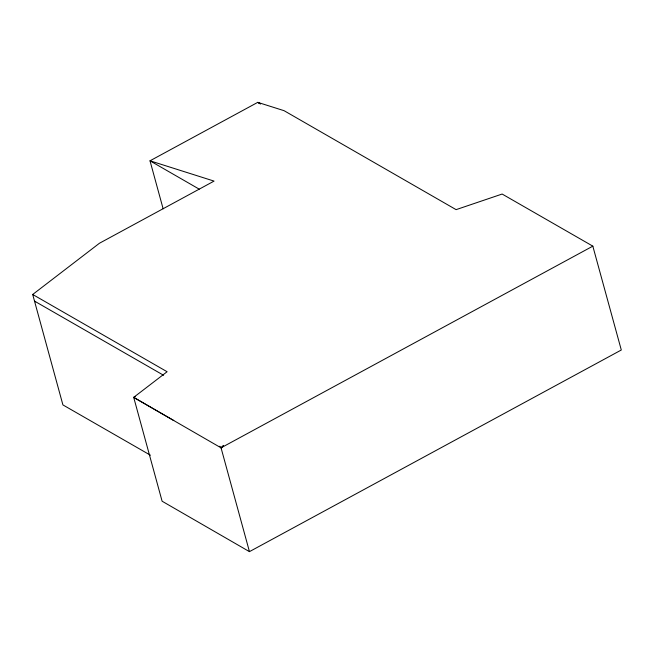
<?xml version="1.0" encoding="UTF-8"?>
<svg xmlns="http://www.w3.org/2000/svg" width="654" height="654" viewBox="0 0 654 654"><rect width="100%" height="100%" fill="white"/><g stroke="black" fill="none" stroke-linecap="round" stroke-linejoin="round"><path stroke-width="0.98" d="M150.453 455.217L62.915 404.916L32.7 294.48L99.408 243.272L214.062 181.101L150.003 160.802L163.132 208.798M135.476 396.455L133.71 397.411L221.052 447.835L592.826 246.157L621.3 350.004L249.452 551.641L162.11 501.217L133.694 397.354L167.105 371.734L32.7 294.48M592.9 246.19L502.141 194.042L456.091 209.64L284.065 110.681L257.75 102.359L150.003 160.81L199.233 189.161M260.341 103.847L257.75 102.359L260.398 103.88M35.627 301.747L34.515 301.11L163.606 375.29M133.694 397.354L173.768 420.514M219.842 446.216L221.052 447.835L249.452 551.641M223.251 445.701L221.052 447.835L223.325 445.783"/></g></svg>
